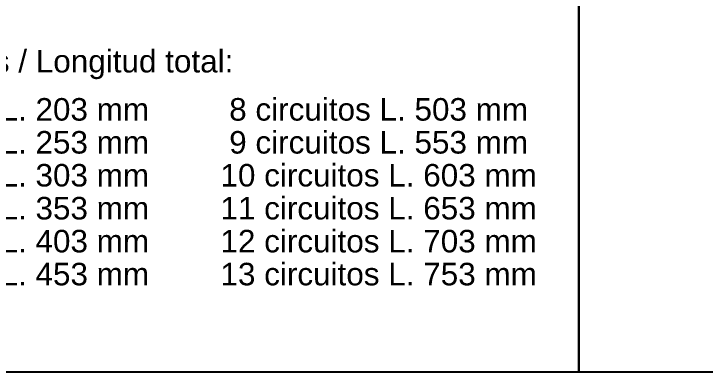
# Model space of a CAD drawing. Header units: millimetres. Extents: x 441156 to 441876, y 4514765 to 4515211.
# Drawn here: x 441593.089 to 441596.238, y 4515150.847 to 4515152.479 of the extents above; entities that cross this region are included whole.
import ezdxf

# ---------------------------------------------------------------- set-up
doc = ezdxf.new("R2010")
doc.units = ezdxf.units.MM
doc.layers.add('01_textos', color=7, linetype='Continuous')
doc.layers.add('Cassette', color=7, linetype='Continuous')
doc.styles.add('NIEVES2', font='sanss___.ttf')

msp = doc.modelspace()

# ---------------------------------------------------------------- linework, layer by layer
at = {"color": 0, "linetype": 'Continuous'}
for p, q in [((441595.66199851, 4515154.94750869), (441595.66199851, 4515150.84743569)), ((441595.66199851, 4515150.84743569), (441592.16199851, 4515150.84743569))]:
    msp.add_line(p, q, dxfattribs=at)
msp.add_line((441600.91199851, 4515150.84743569), (441592.16199851, 4515150.84743569))
msp.add_line((441600.91199851, 4515150.84743569), (441592.16199851, 4515150.84743569))
at = {"layer": 'Cassette'}
for p, q in [((441595.66199851, 4515150.84743571), (441595.66199851, 4515154.94750872)), ((441600.91199851, 4515150.84743571), (441595.66199851, 4515150.84743571))]:
    msp.add_line(p, q, dxfattribs=at)

# ---------------------------------------------------------------- texts
at = {"layer": '01_textos', "style": 'NIEVES2'}
for s, p in [('N° circuitos / Longitud total:', (441592.34342645, 4515152.21214836)), ('2 circuitos L. 203 mm', (441592.34342645, 4515151.99279306)), (' 8 circuitos L. 503 mm', (441594.03007215, 4515151.99279306)), ('3 circuitos L. 253 mm', (441592.34342645, 4515151.84279306)), (' 9 circuitos L. 553 mm', (441594.03007215, 4515151.84279306)), ('4 circuitos L. 303 mm', (441592.34342645, 4515151.69279306)), ('10 circuitos L. 603 mm', (441594.03007215, 4515151.69279306)), ('5 circuitos L. 353 mm', (441592.34342645, 4515151.54279306)), ('11 circuitos L. 653 mm', (441594.03007215, 4515151.54279306)), ('6 circuitos L. 403 mm', (441592.34342645, 4515151.39279306)), ('12 circuitos L. 703 mm', (441594.03007215, 4515151.39279306)), ('7 circuitos L. 453 mm', (441592.34342645, 4515151.24279306)), ('13 circuitos L. 753 mm', (441594.03007215, 4515151.24279306))]:
    msp.add_text(s, height=0.1025611647, dxfattribs=at).set_placement(p)

doc.saveas('drawing.dxf')
